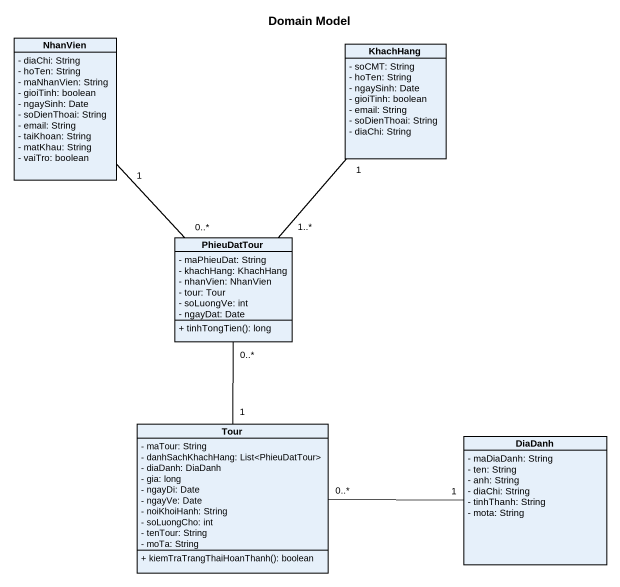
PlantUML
@startuml
title Domain Model
hide circle
hide empty members
skinparam classAttributeIconSize 0
class NhanVien {
  - diaChi: String
  - hoTen: String
  - maNhanVien: String
  - gioiTinh: boolean
  - ngaySinh: Date
  - soDienThoai: String
  - email: String
  - taiKhoan: String
  - matKhau: String
  - vaiTro: boolean
}
class KhachHang {
  - soCMT: String
  - hoTen: String
  - ngaySinh: Date
  - gioiTinh: boolean
  - email: String
  - soDienThoai: String
  - diaChi: String
}
class PhieuDatTour {
  - maPhieuDat: String
  - khachHang: KhachHang
  - nhanVien: NhanVien
  - tour: Tour
  - soLuongVe: int
  - ngayDat: Date
  + tinhTongTien(): long
}
class Tour {
  - maTour: String
  - danhSachKhachHang: List<PhieuDatTour>
  - diaDanh: DiaDanh
  - gia: long
  - ngayDi: Date
  - ngayVe: Date
  - noiKhoiHanh: String
  - soLuongCho: int
  - tenTour: String
  - moTa: String
  + kiemTraTrangThaiHoanThanh(): boolean
}
class DiaDanh {
  - maDiaDanh: String
  - ten: String
  - anh: String
  - diaChi: String
  - tinhThanh: String
  - mota: String
}
NhanVien "1" -- "0..*" PhieuDatTour
KhachHang "1" -- "1..*" PhieuDatTour
PhieuDatTour "0..*" -- "1" Tour
Tour "0..*" -right- "1" DiaDanh
@enduml
